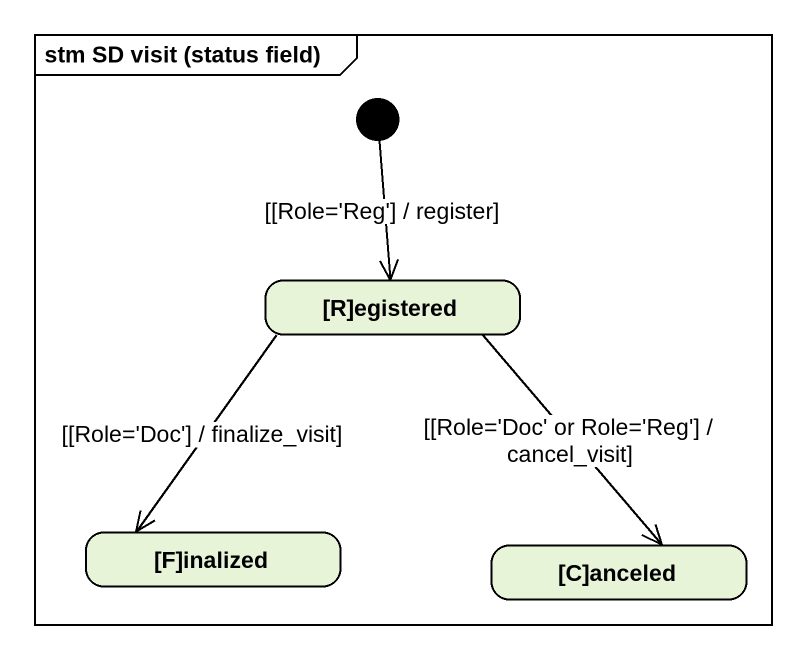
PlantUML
@startuml
mainframe stm SD visit (status field)
hide empty description
state "[R]egistered" as R_egistered
state "[F]inalized" as F_inalized
state "[C]anceled" as C_anceled
[*] --> R_egistered : ~[~[Role='Reg'] / register]
R_egistered --> F_inalized : ~[~[Role='Doc'] / finalize_visit]
R_egistered --> C_anceled : ~[~[Role='Doc' or Role='Reg'] / cancel_visit]
@enduml
